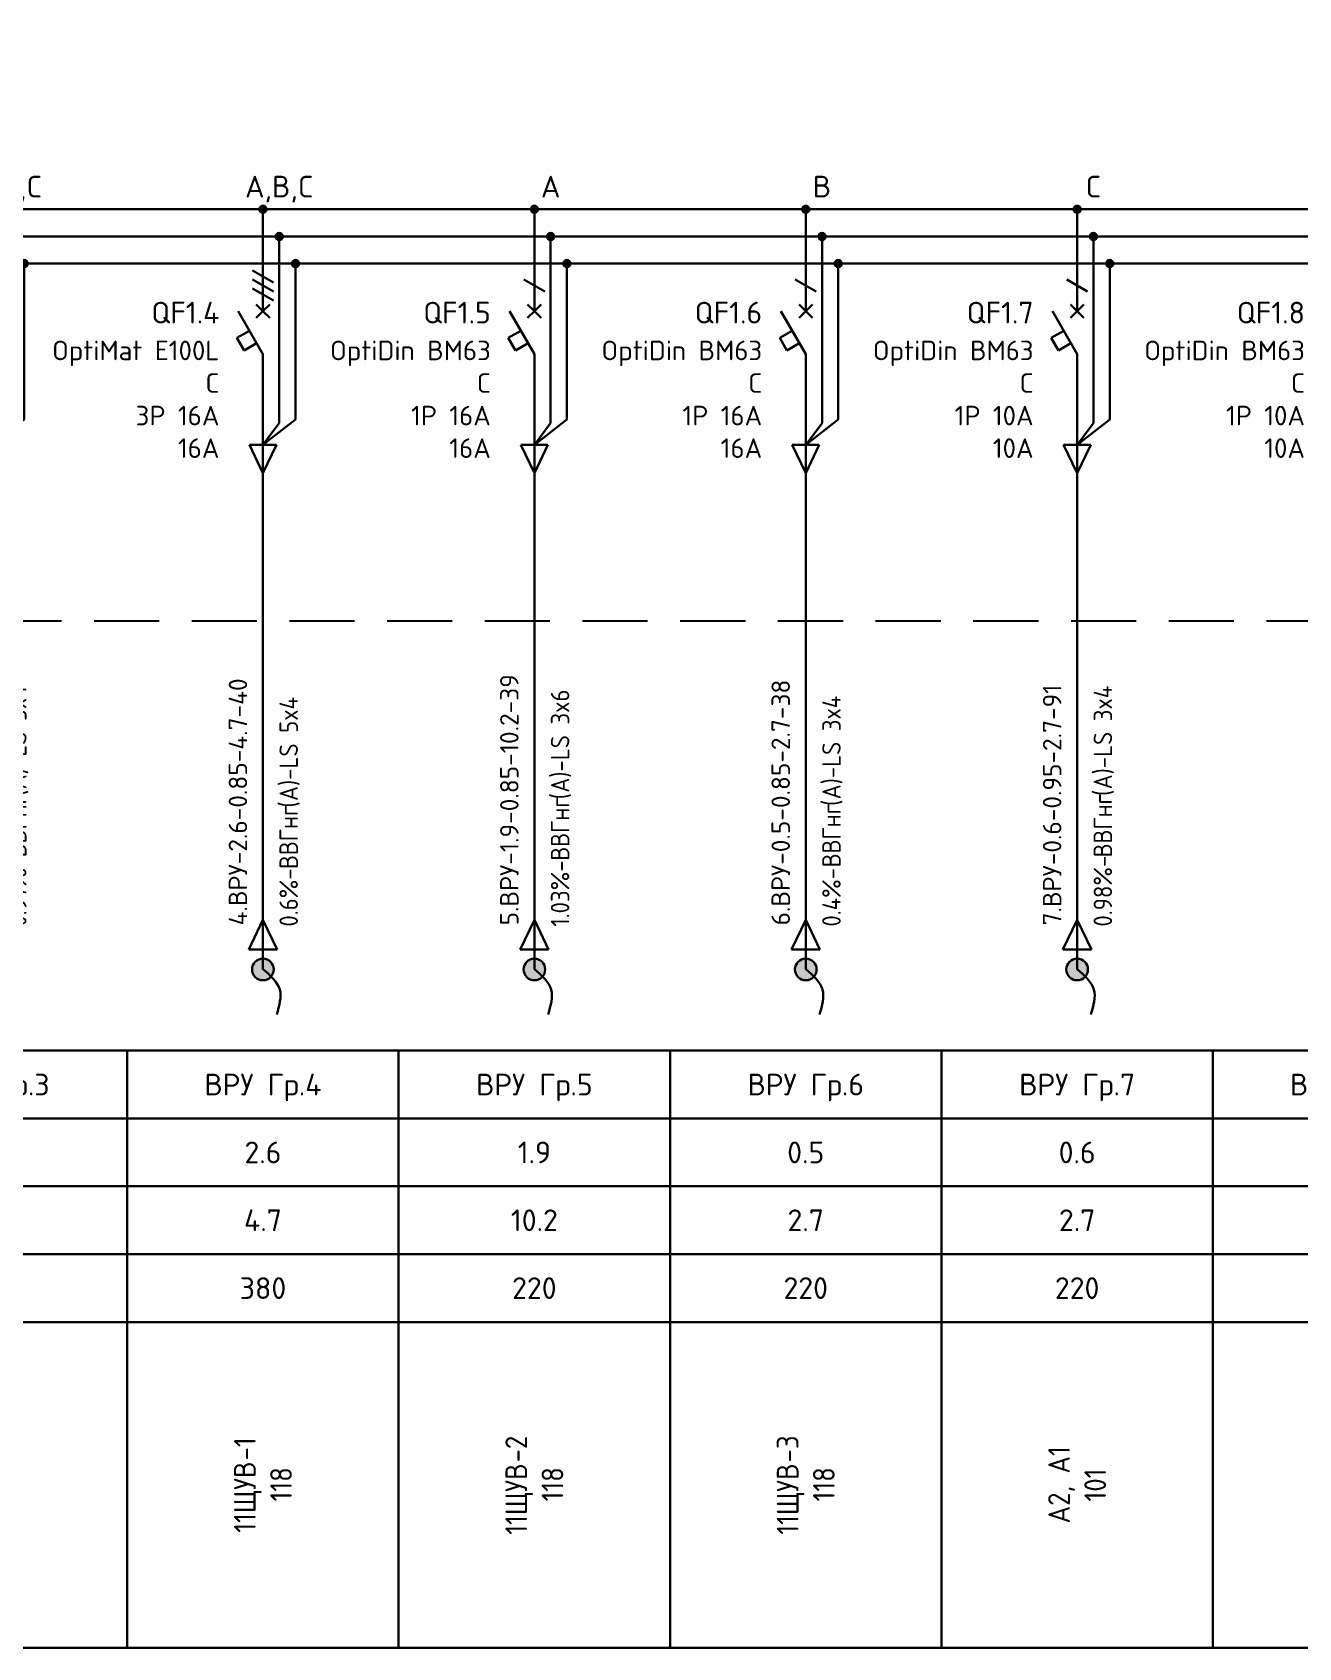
# Model space of a CAD drawing. Header units: millimetres. Extents: x -4379 to 694, y -18291 to 2656.
# Drawn here: x -2896.2 to -2779.5, y -549.3 to -400.5 of the extents above; entities that cross this region are included whole.
import ezdxf
from ezdxf.enums import TextEntityAlignment as Align

# ---------------------------------------------------------------- set-up
doc = ezdxf.new("R2010")
doc.units = ezdxf.units.MM
doc.linetypes.add('ACAD_ISO016W100', pattern=[9, 6, -3])
for name, color, linetype, lineweight in [('EL_TX', 7, 'Continuous', 25), ('ЭС АВ', 7, 'Continuous', 18), ('ЭС рамка', 7, 'Continuous', 18)]:
    doc.layers.add(name, color=color, linetype=linetype, lineweight=lineweight)
for name, color, linetype in [('Автомат защитный', 7, 'Continuous'), ('Принципиальная схема КТП -для ОДНОЛИНЕЙКИ', 7, 'Continuous'), ('ПРОВОДНИКИ', 7, 'Continuous'), ('Секция ППУ', 7, 'Continuous')]:
    doc.layers.add(name, color=color, linetype=linetype)
doc.styles.add('SLD_Style', font='isocpeur.ttf', dxfattribs={"width": 0.9})

# ---------------------------------------------------------------- blocks, each defined once
blk = doc.blocks.new('*U58')
h = blk.add_hatch(color=256)
h.dxf.hatch_style = 1
edge = h.paths.add_edge_path()
edge.add_ellipse((12.5, 132.5), major_axis=(0, 0.333), ratio=1, start_angle=0, end_angle=360)
h = blk.add_hatch(color=256)
h.dxf.hatch_style = 1
edge = h.paths.add_edge_path()
edge.add_ellipse((14, 130), major_axis=(0, 0.333), ratio=1, start_angle=0, end_angle=360)
h = blk.add_hatch(color=256)
h.dxf.hatch_style = 1
edge = h.paths.add_edge_path()
edge.add_ellipse((15.5, 127.5), major_axis=(0, 0.333), ratio=1, start_angle=0, end_angle=360)
at = {"lineweight": 30}
for p, q in [((14, 129.67), (14, 123.11)), ((15.5, 127.17), (15.5, 113.13)), ((14, 123.11), (14, 112.8)), ((0, 55), (25, 55)), ((0, 55), (0, 0)), ((25, 55), (25, 0)), ((0, 48.75), (25, 48.75)), ((0, 42.5), (25, 42.5)), ((0, 36.25), (25, 36.25))]:
    blk.add_line(p, q, dxfattribs=at)
at = {"layer": 'Автомат защитный', "lineweight": 30}
for p, q in [((12.5, 123.11), (12.5, 132.17)), ((11.54, 126.87), (13.46, 125.76)), ((11.54, 126.04), (13.46, 124.93)), ((11.54, 125.2), (13.46, 124.09)), ((12.5, 119.17), (10.22, 123.11)), ((10.1, 120.66), (11.26, 121.32)), ((10.77, 119.5), (10.1, 120.66)), ((11.92, 120.17), (10.77, 119.5)), ((12.5, 108.54), (12.5, 119.17))]:
    blk.add_line(p, q, dxfattribs=at)
blk.add_ellipse((12.5, 132.5), major_axis=(0, 0.333), ratio=1, start_param=-1.570796, end_param=4.712389, dxfattribs=at)
at = {"layer": 'Принципиальная схема КТП -для ОДНОЛИНЕЙКИ', "lineweight": 30}
for p, q in [((12.5, 108.54), (12.5, 99.73)), ((11.19, 64.32), (12.5, 67.06)), ((12.5, 67.06), (13.81, 64.32)), ((13.81, 64.32), (11.19, 64.32)), ((12.5, 64.32), (12.5, 62.5))]:
    blk.add_line(p, q, dxfattribs=at)
at = {"layer": 'ПРОВОДНИКИ', "lineweight": 30}
for p, q in [((12.5, 110.81), (15.5, 113.13)), ((12.5, 110.81), (14, 112.8)), ((13.75, 110.81), (11.25, 110.81)), ((11.25, 110.81), (12.5, 108.2)), ((12.5, 108.2), (13.75, 110.81)), ((11.19, 64.31), (12.5, 67.06)), ((12.5, 67.06), (13.81, 64.31)), ((13.81, 64.31), (11.19, 64.31))]:
    blk.add_line(p, q, dxfattribs=at)
at = {"layer": 'ПРОВОДНИКИ', "lineweight": 30, "ltscale": 100}
blk.add_line((12.5, 99.73), (12.5, 64.32), dxfattribs=at)
at = {"layer": 'ПРОВОДНИКИ', "color": 7, "linetype": 'Continuous', "lineweight": 30}
for centre in [(14, 130), (15.5, 127.5), (15.5, 127.5)]:
    blk.add_ellipse(centre, major_axis=(0, 0.333), ratio=1, start_param=-1.570796, end_param=4.712389, dxfattribs=at)
at = {"layer": 'ЭС АВ', "color": 7, "lineweight": 30}
for q in [(11.88, 123.74), (13.12, 123.74), (11.88, 122.49), (13.12, 122.49)]:
    blk.add_line((12.5, 123.11), q, dxfattribs=at)
at = {"layer": 'ЭС рамка', "color": 7, "linetype": 'Continuous', "lineweight": 30}
for p, q in [((0, 132.5), (12.17, 132.5)), ((12.83, 132.5), (25, 132.5))]:
    blk.add_line(p, q, dxfattribs=at)
at = {"layer": 'ЭС рамка', "color": 5, "linetype": 'Continuous', "lineweight": 30}
for p, q in [((0, 130), (13.67, 130)), ((14.33, 130), (25, 130))]:
    blk.add_line(p, q, dxfattribs=at)
at = {"layer": 'ЭС рамка', "color": 94, "linetype": 'Continuous', "lineweight": 30}
for p, q in [((0, 127.5), (15.17, 127.5)), ((15.83, 127.5), (25, 127.5))]:
    blk.add_line(p, q, dxfattribs=at)
at = {"layer": 'ЭС рамка', "lineweight": 30}
for p, q in [((25, 30), (0, 30)), ((25, 0), (0, 0))]:
    blk.add_line(p, q, dxfattribs=at)
at = {"style": 'SLD_Style'}
for tag, p in [('LABEL', (12.5, 51.88)), ('INSTALLEDPOWER', (12.5, 45.63)), ('CURRENT', (12.5, 39.37)), ('VOLTAGE', (12.5, 33.13))]:
    blk.add_attdef(tag, text='', height=2, dxfattribs=at).set_placement(p, align=Align.MIDDLE_CENTER)
blk.add_attdef('TEXT', text='', height=2, rotation=90, dxfattribs=at).set_placement((12.5, 15), align=Align.MIDDLE_CENTER)
at = {"layer": 'Автомат защитный', "style": 'SLD_Style'}
blk.add_attdef('PHASE', text='', height=2, dxfattribs=at).set_placement((14, 134.59), align=Align.MIDDLE_CENTER)
for tag, height, p in [('NUMBER', 2, (8.49, 122.99)), ('SWITCHTYPE', 1.8, (8.49, 119.5)), ('SWITCHRELEASE', 1.8, (8.49, 116.5)), ('SWITCHNOMINALCURRENT', 1.8, (8.49, 113.5)), ('SWITCHRELEASECURRENT', 1.8, (8.49, 110.5)), ('RCDTYPE', 1.8, (8.49, 107.5)), ('RCDSETPOINT', 1.8, (8.49, 104.5))]:
    blk.add_attdef(tag, text='', height=height, dxfattribs=at).set_placement(p, align=Align.MIDDLE_RIGHT)
blk.add_attdef('LINE_A', text='', height=1.7, rotation=90, dxfattribs=at).set_placement((10.19, 65.45), align=Align.MIDDLE_LEFT)
blk.add_attdef('LINE_B', text='', height=1.7, rotation=90, dxfattribs=at).set_placement((13.85, 65.45), align=Align.TOP_LEFT)
blk = doc.blocks.new('*U21')
at = {"linetype": 'ByBlock', "lineweight": 30}
h = blk.add_hatch(color=256, dxfattribs=at)
h.paths.add_polyline_path([(-0.4, 0.9, -0.414214), (0.92, 0.37), (0, -0.02)])
h.paths.add_polyline_path([(0.92, 0.37, -0.101228), (1, -0.02, -0.30039), (0.39, -0.94), (0, -0.02)])
h.paths.add_polyline_path([(-0.4, 0.9), (0.39, -0.94, -0.538), (-1, -0.02, -0.30039)])
blk.add_circle((0, -0.02), 1, dxfattribs=at)
blk.add_spline([(0, 0), (1.55, -1.88), (1.27, -4.16)], degree=3, dxfattribs=at)
blk = doc.blocks.new('*U57')
h = blk.add_hatch(color=256)
h.dxf.hatch_style = 1
edge = h.paths.add_edge_path()
edge.add_ellipse((12.5, 132.5), major_axis=(0, 0.333), ratio=1, start_angle=0, end_angle=360)
h = blk.add_hatch(color=256)
h.dxf.hatch_style = 1
edge = h.paths.add_edge_path()
edge.add_ellipse((14, 130), major_axis=(0, 0.333), ratio=1, start_angle=0, end_angle=360)
h = blk.add_hatch(color=256)
h.dxf.hatch_style = 1
edge = h.paths.add_edge_path()
edge.add_ellipse((15.5, 127.5), major_axis=(0, 0.333), ratio=1, start_angle=0, end_angle=360)
at = {"lineweight": 30}
for p, q in [((14, 129.67), (14, 123.11)), ((15.5, 127.17), (15.5, 113.13)), ((14, 123.11), (14, 112.8)), ((0, 55), (25, 55)), ((0, 55), (0, 0)), ((25, 55), (25, 0)), ((0, 48.75), (25, 48.75)), ((0, 42.5), (25, 42.5)), ((0, 36.25), (25, 36.25))]:
    blk.add_line(p, q, dxfattribs=at)
at = {"layer": 'Автомат защитный', "lineweight": 30}
for p, q in [((12.5, 123.11), (12.5, 132.17)), ((11.54, 126.04), (13.46, 124.93)), ((12.5, 119.17), (10.22, 123.11)), ((10.1, 120.66), (11.26, 121.32)), ((10.77, 119.5), (10.1, 120.66)), ((11.92, 120.17), (10.77, 119.5)), ((12.5, 108.54), (12.5, 119.17))]:
    blk.add_line(p, q, dxfattribs=at)
blk.add_ellipse((12.5, 132.5), major_axis=(0, 0.333), ratio=1, start_param=-1.570796, end_param=4.712389, dxfattribs=at)
at = {"layer": 'Принципиальная схема КТП -для ОДНОЛИНЕЙКИ', "lineweight": 30}
for p, q in [((12.5, 108.54), (12.5, 99.73)), ((11.19, 64.32), (12.5, 67.06)), ((12.5, 67.06), (13.81, 64.32)), ((13.81, 64.32), (11.19, 64.32)), ((12.5, 64.32), (12.5, 62.5))]:
    blk.add_line(p, q, dxfattribs=at)
at = {"layer": 'ПРОВОДНИКИ', "lineweight": 30}
for p, q in [((12.5, 110.81), (15.5, 113.13)), ((12.5, 110.81), (14, 112.8)), ((13.75, 110.81), (11.25, 110.81)), ((11.25, 110.81), (12.5, 108.2)), ((12.5, 108.2), (13.75, 110.81)), ((11.19, 64.31), (12.5, 67.06)), ((12.5, 67.06), (13.81, 64.31)), ((13.81, 64.31), (11.19, 64.31))]:
    blk.add_line(p, q, dxfattribs=at)
at = {"layer": 'ПРОВОДНИКИ', "lineweight": 30, "ltscale": 100}
blk.add_line((12.5, 99.73), (12.5, 64.32), dxfattribs=at)
at = {"layer": 'ПРОВОДНИКИ', "color": 7, "linetype": 'Continuous', "lineweight": 30}
for centre in [(14, 130), (15.5, 127.5), (15.5, 127.5)]:
    blk.add_ellipse(centre, major_axis=(0, 0.333), ratio=1, start_param=-1.570796, end_param=4.712389, dxfattribs=at)
at = {"layer": 'ЭС АВ', "color": 7, "lineweight": 30}
for q in [(11.88, 123.74), (13.12, 123.74), (11.88, 122.49), (13.12, 122.49)]:
    blk.add_line((12.5, 123.11), q, dxfattribs=at)
at = {"layer": 'ЭС рамка', "color": 7, "linetype": 'Continuous', "lineweight": 30}
for p, q in [((0, 132.5), (12.17, 132.5)), ((12.83, 132.5), (25, 132.5))]:
    blk.add_line(p, q, dxfattribs=at)
at = {"layer": 'ЭС рамка', "color": 5, "linetype": 'Continuous', "lineweight": 30}
for p, q in [((0, 130), (13.67, 130)), ((14.33, 130), (25, 130))]:
    blk.add_line(p, q, dxfattribs=at)
at = {"layer": 'ЭС рамка', "color": 94, "linetype": 'Continuous', "lineweight": 30}
for p, q in [((0, 127.5), (15.17, 127.5)), ((15.83, 127.5), (25, 127.5))]:
    blk.add_line(p, q, dxfattribs=at)
at = {"layer": 'ЭС рамка', "lineweight": 30}
for p, q in [((25, 30), (0, 30)), ((25, 0), (0, 0))]:
    blk.add_line(p, q, dxfattribs=at)
at = {"style": 'SLD_Style'}
for tag, p in [('LABEL', (12.5, 51.88)), ('INSTALLEDPOWER', (12.5, 45.63)), ('CURRENT', (12.5, 39.37)), ('VOLTAGE', (12.5, 33.13))]:
    blk.add_attdef(tag, text='', height=2, dxfattribs=at).set_placement(p, align=Align.MIDDLE_CENTER)
blk.add_attdef('TEXT', text='', height=2, rotation=90, dxfattribs=at).set_placement((12.5, 15), align=Align.MIDDLE_CENTER)
at = {"layer": 'Автомат защитный', "style": 'SLD_Style'}
blk.add_attdef('PHASE', text='', height=2, dxfattribs=at).set_placement((14, 134.59), align=Align.MIDDLE_CENTER)
for tag, height, p in [('NUMBER', 2, (8.49, 122.99)), ('SWITCHTYPE', 1.8, (8.49, 119.5)), ('SWITCHRELEASE', 1.8, (8.49, 116.5)), ('SWITCHNOMINALCURRENT', 1.8, (8.49, 113.5)), ('SWITCHRELEASECURRENT', 1.8, (8.49, 110.5)), ('RCDTYPE', 1.8, (8.49, 107.5)), ('RCDSETPOINT', 1.8, (8.49, 104.5))]:
    blk.add_attdef(tag, text='', height=height, dxfattribs=at).set_placement(p, align=Align.MIDDLE_RIGHT)
blk.add_attdef('LINE_A', text='', height=1.7, rotation=90, dxfattribs=at).set_placement((10.19, 65.45), align=Align.MIDDLE_LEFT)
blk.add_attdef('LINE_B', text='', height=1.7, rotation=90, dxfattribs=at).set_placement((13.85, 65.45), align=Align.TOP_LEFT)

msp = doc.modelspace()

# ---------------------------------------------------------------- linework, layer by layer
at = {"layer": 'EL_TX', "color": 7, "linetype": 'ACAD_ISO016W100'}
msp.add_lwpolyline([(-2515.509, -454.76), (-2974.945, -454.76), (-2974.945, -301.584), (-2515.509, -301.584)], close=True, dxfattribs=at)

# ---------------------------------------------------------------- block references
at = {"layer": 'Секция ППУ', "lineweight": 0}
ref = msp.add_blockref('*U58', (-2912.445, -549.319, -0.006), dxfattribs=at)
ref.add_attrib('LABEL', 'ВРУ Гр.3', dxfattribs={"layer": '0', "height": 2, "style": 'SLD_Style'}).set_placement((-2899.945, -497.444, -0.006), align=Align.MIDDLE_CENTER)
ref.add_attrib('INSTALLEDPOWER', '15', dxfattribs={"layer": '0', "height": 2, "style": 'SLD_Style'}).set_placement((-2899.945, -503.694, -0.006), align=Align.MIDDLE_CENTER)
ref.add_attrib('CURRENT', '8.5', dxfattribs={"layer": '0', "height": 2, "style": 'SLD_Style'}).set_placement((-2899.945, -509.944, -0.006), align=Align.MIDDLE_CENTER)
ref.add_attrib('VOLTAGE', '380', dxfattribs={"layer": '0', "height": 2, "style": 'SLD_Style'}).set_placement((-2899.945, -516.194, -0.006), align=Align.MIDDLE_CENTER)
ref.add_attrib('LINE_A', ' 3.ВРУ-4.5-0.8-8.5-38', dxfattribs={"layer": 'Автомат защитный', "height": 1.7, "rotation": 90, "style": 'SLD_Style'}).set_placement((-2902.251, -483.868, -0.006), align=Align.MIDDLE_LEFT)
ref.add_attrib('LINE_B_001', ' 0.97%%%-', (-2896.725, -483.868, -0.006), dxfattribs={"layer": 'Автомат защитный', "height": 1.7, "rotation": 90, "style": 'SLD_Style', "width": 0.9})
ref.add_attrib('PHASE', 'A,B,C', dxfattribs={"layer": 'Автомат защитный', "height": 2, "style": 'SLD_Style'}).set_placement((-2898.445, -414.728, -0.006), align=Align.MIDDLE_CENTER)
ref.add_attrib('NUMBER', 'QF1.3', dxfattribs={"layer": 'Автомат защитный', "height": 2, "style": 'SLD_Style'}).set_placement((-2903.956, -426.332, -0.006), align=Align.MIDDLE_RIGHT)
ref.add_attrib('SWITCHTYPE', 'OptiMat E100L', dxfattribs={"layer": 'Автомат защитный', "height": 1.8, "style": 'SLD_Style'}).set_placement((-2903.956, -429.819, -0.006), align=Align.MIDDLE_RIGHT)
ref.add_attrib('SWITCHRELEASE', 'C', dxfattribs={"layer": 'Автомат защитный', "height": 1.8, "style": 'SLD_Style'}).set_placement((-2903.956, -432.819, -0.006), align=Align.MIDDLE_RIGHT)
ref.add_attrib('SWITCHNOMINALCURRENT', '3Р 16А', dxfattribs={"layer": 'Автомат защитный', "height": 1.8, "style": 'SLD_Style'}).set_placement((-2903.956, -435.819, -0.006), align=Align.MIDDLE_RIGHT)
ref.add_attrib('SWITCHRELEASECURRENT', '16А', dxfattribs={"layer": 'Автомат защитный', "height": 1.8, "style": 'SLD_Style'}).set_placement((-2903.956, -438.819, -0.006), align=Align.MIDDLE_RIGHT)
ref.add_attrib('TEXT_001', 'ШУ компрессорами', (-2900.612, -544.759, -0.006), dxfattribs={"layer": '0', "height": 2, "rotation": 90, "style": 'SLD_Style', "width": 0.9})
ref.add_attrib('LINE_B_002', 'ВВГнг', (-2896.725, -476.524, -0.006), dxfattribs={"layer": 'Автомат защитный', "height": 1.7, "rotation": 90, "style": 'SLD_Style', "width": 0.9})
ref.add_attrib('LINE_B_003', '(', (-2896.725, -470.863, -0.006), dxfattribs={"layer": 'Автомат защитный', "height": 1.7, "rotation": 90, "style": 'SLD_Style', "width": 0.9})
ref.add_attrib('LINE_B_004', 'А', (-2896.725, -470.251, -0.006), dxfattribs={"layer": 'Автомат защитный', "height": 1.7, "rotation": 90, "style": 'SLD_Style', "width": 0.9})
ref.add_attrib('LINE_B_005', ')-LS 5x4', (-2896.725, -468.874, -0.006), dxfattribs={"layer": 'Автомат защитный', "height": 1.7, "rotation": 90, "style": 'SLD_Style', "width": 0.9})
ref.add_attrib('TEXT_002', '116', (-2897.278, -535.849, -0.006), dxfattribs={"layer": '0', "height": 2, "rotation": 90, "style": 'SLD_Style', "width": 0.9})
ref = msp.add_blockref('*U58', (-2887.445, -549.319, -0.006), dxfattribs=at)
ref.add_attrib('LABEL', 'ВРУ Гр.4', dxfattribs={"layer": '0', "height": 2, "style": 'SLD_Style'}).set_placement((-2874.945, -497.444, -0.006), align=Align.MIDDLE_CENTER)
ref.add_attrib('INSTALLEDPOWER', '2.6', dxfattribs={"layer": '0', "height": 2, "style": 'SLD_Style'}).set_placement((-2874.945, -503.694, -0.006), align=Align.MIDDLE_CENTER)
ref.add_attrib('CURRENT', '4.7', dxfattribs={"layer": '0', "height": 2, "style": 'SLD_Style'}).set_placement((-2874.945, -509.944, -0.006), align=Align.MIDDLE_CENTER)
ref.add_attrib('VOLTAGE', '380', dxfattribs={"layer": '0', "height": 2, "style": 'SLD_Style'}).set_placement((-2874.945, -516.194, -0.006), align=Align.MIDDLE_CENTER)
ref.add_attrib('LINE_A', ' 4.ВРУ-2.6-0.85-4.7-40', dxfattribs={"layer": 'Автомат защитный', "height": 1.7, "rotation": 90, "style": 'SLD_Style'}).set_placement((-2877.251, -483.868, -0.006), align=Align.MIDDLE_LEFT)
ref.add_attrib('LINE_B_001', ' 0.6%%%-', (-2871.725, -483.868, -0.006), dxfattribs={"layer": 'Автомат защитный', "height": 1.7, "rotation": 90, "style": 'SLD_Style', "width": 0.9})
ref.add_attrib('PHASE', 'A,B,C', dxfattribs={"layer": 'Автомат защитный', "height": 2, "style": 'SLD_Style'}).set_placement((-2873.445, -414.728, -0.006), align=Align.MIDDLE_CENTER)
ref.add_attrib('NUMBER', 'QF1.4', dxfattribs={"layer": 'Автомат защитный', "height": 2, "style": 'SLD_Style'}).set_placement((-2878.956, -426.332, -0.006), align=Align.MIDDLE_RIGHT)
ref.add_attrib('SWITCHTYPE', 'OptiMat E100L', dxfattribs={"layer": 'Автомат защитный', "height": 1.8, "style": 'SLD_Style'}).set_placement((-2878.956, -429.819, -0.006), align=Align.MIDDLE_RIGHT)
ref.add_attrib('SWITCHRELEASE', 'C', dxfattribs={"layer": 'Автомат защитный', "height": 1.8, "style": 'SLD_Style'}).set_placement((-2878.956, -432.819, -0.006), align=Align.MIDDLE_RIGHT)
ref.add_attrib('SWITCHNOMINALCURRENT', '3Р 16А', dxfattribs={"layer": 'Автомат защитный', "height": 1.8, "style": 'SLD_Style'}).set_placement((-2878.956, -435.819, -0.006), align=Align.MIDDLE_RIGHT)
ref.add_attrib('SWITCHRELEASECURRENT', '16А', dxfattribs={"layer": 'Автомат защитный', "height": 1.8, "style": 'SLD_Style'}).set_placement((-2878.956, -438.819, -0.006), align=Align.MIDDLE_RIGHT)
ref.add_attrib('TEXT_001', '11', (-2875.612, -538.729, -0.006), dxfattribs={"layer": '0', "height": 2, "rotation": 90, "style": 'SLD_Style', "width": 0.9})
ref.add_attrib('LINE_B_002', 'ВВГнг', (-2871.725, -477.595, -0.006), dxfattribs={"layer": 'Автомат защитный', "height": 1.7, "rotation": 90, "style": 'SLD_Style', "width": 0.9})
ref.add_attrib('LINE_B_003', '(', (-2871.725, -471.934, -0.006), dxfattribs={"layer": 'Автомат защитный', "height": 1.7, "rotation": 90, "style": 'SLD_Style', "width": 0.9})
ref.add_attrib('LINE_B_004', 'А', (-2871.725, -471.322, -0.006), dxfattribs={"layer": 'Автомат защитный', "height": 1.7, "rotation": 90, "style": 'SLD_Style', "width": 0.9})
ref.add_attrib('LINE_B_005', ')-LS 5x4', (-2871.725, -469.945, -0.006), dxfattribs={"layer": 'Автомат защитный', "height": 1.7, "rotation": 90, "style": 'SLD_Style', "width": 0.9})
ref.add_attrib('TEXT_002', 'ЩУВ', (-2875.612, -536.929, -0.006), dxfattribs={"layer": '0', "height": 2, "rotation": 90, "style": 'SLD_Style', "width": 0.9})
ref.add_attrib('TEXT_003', '-1', (-2875.612, -532.069, -0.006), dxfattribs={"layer": '0', "height": 2, "rotation": 90, "style": 'SLD_Style', "width": 0.9})
ref.add_attrib('TEXT_004', '118', (-2872.278, -535.849, -0.006), dxfattribs={"layer": '0', "height": 2, "rotation": 90, "style": 'SLD_Style', "width": 0.9})
ref = msp.add_blockref('*U57', (-2862.445, -549.319, -0.006), dxfattribs=at)
ref.add_attrib('LABEL', 'ВРУ Гр.5', dxfattribs={"layer": '0', "height": 2, "style": 'SLD_Style'}).set_placement((-2849.945, -497.444, -0.006), align=Align.MIDDLE_CENTER)
ref.add_attrib('INSTALLEDPOWER', '1.9', dxfattribs={"layer": '0', "height": 2, "style": 'SLD_Style'}).set_placement((-2849.945, -503.694, -0.006), align=Align.MIDDLE_CENTER)
ref.add_attrib('CURRENT', '10.2', dxfattribs={"layer": '0', "height": 2, "style": 'SLD_Style'}).set_placement((-2849.945, -509.944, -0.006), align=Align.MIDDLE_CENTER)
ref.add_attrib('VOLTAGE', '220', dxfattribs={"layer": '0', "height": 2, "style": 'SLD_Style'}).set_placement((-2849.945, -516.194, -0.006), align=Align.MIDDLE_CENTER)
ref.add_attrib('LINE_A', ' 5.ВРУ-1.9-0.85-10.2-39', dxfattribs={"layer": 'Автомат защитный', "height": 1.7, "rotation": 90, "style": 'SLD_Style'}).set_placement((-2852.251, -483.868, -0.006), align=Align.MIDDLE_LEFT)
ref.add_attrib('LINE_B_001', ' 1.03%%%-', (-2846.725, -483.868, -0.006), dxfattribs={"layer": 'Автомат защитный', "height": 1.7, "rotation": 90, "style": 'SLD_Style', "width": 0.9})
ref.add_attrib('PHASE', 'A', dxfattribs={"layer": 'Автомат защитный', "height": 2, "style": 'SLD_Style'}).set_placement((-2848.445, -414.728, -0.006), align=Align.MIDDLE_CENTER)
ref.add_attrib('NUMBER', 'QF1.5', dxfattribs={"layer": 'Автомат защитный', "height": 2, "style": 'SLD_Style'}).set_placement((-2853.956, -426.332, -0.006), align=Align.MIDDLE_RIGHT)
ref.add_attrib('SWITCHTYPE', 'OptiDin BM63', dxfattribs={"layer": 'Автомат защитный', "height": 1.8, "style": 'SLD_Style'}).set_placement((-2853.956, -429.819, -0.006), align=Align.MIDDLE_RIGHT)
ref.add_attrib('SWITCHRELEASE', 'C', dxfattribs={"layer": 'Автомат защитный', "height": 1.8, "style": 'SLD_Style'}).set_placement((-2853.956, -432.819, -0.006), align=Align.MIDDLE_RIGHT)
ref.add_attrib('SWITCHNOMINALCURRENT', '1Р 16А', dxfattribs={"layer": 'Автомат защитный', "height": 1.8, "style": 'SLD_Style'}).set_placement((-2853.956, -435.819, -0.006), align=Align.MIDDLE_RIGHT)
ref.add_attrib('SWITCHRELEASECURRENT', '16А', dxfattribs={"layer": 'Автомат защитный', "height": 1.8, "style": 'SLD_Style'}).set_placement((-2853.956, -438.819, -0.006), align=Align.MIDDLE_RIGHT)
ref.add_attrib('TEXT_001', '11', (-2850.612, -538.909, -0.006), dxfattribs={"layer": '0', "height": 2, "rotation": 90, "style": 'SLD_Style', "width": 0.9})
ref.add_attrib('LINE_B_002', 'ВВГнг', (-2846.725, -476.83, -0.006), dxfattribs={"layer": 'Автомат защитный', "height": 1.7, "rotation": 90, "style": 'SLD_Style', "width": 0.9})
ref.add_attrib('LINE_B_003', '(', (-2846.725, -471.169, -0.006), dxfattribs={"layer": 'Автомат защитный', "height": 1.7, "rotation": 90, "style": 'SLD_Style', "width": 0.9})
ref.add_attrib('LINE_B_004', 'А', (-2846.725, -470.557, -0.006), dxfattribs={"layer": 'Автомат защитный', "height": 1.7, "rotation": 90, "style": 'SLD_Style', "width": 0.9})
ref.add_attrib('LINE_B_005', ')-LS 3x6', (-2846.725, -469.18, -0.006), dxfattribs={"layer": 'Автомат защитный', "height": 1.7, "rotation": 90, "style": 'SLD_Style', "width": 0.9})
ref.add_attrib('TEXT_002', 'ЩУВ', (-2850.612, -537.109, -0.006), dxfattribs={"layer": '0', "height": 2, "rotation": 90, "style": 'SLD_Style', "width": 0.9})
ref.add_attrib('TEXT_003', '-2', (-2850.612, -532.249, -0.006), dxfattribs={"layer": '0', "height": 2, "rotation": 90, "style": 'SLD_Style', "width": 0.9})
ref.add_attrib('TEXT_004', '118', (-2847.278, -535.849, -0.006), dxfattribs={"layer": '0', "height": 2, "rotation": 90, "style": 'SLD_Style', "width": 0.9})
ref = msp.add_blockref('*U57', (-2837.445, -549.319, -0.006), dxfattribs=at)
ref.add_attrib('LABEL', 'ВРУ Гр.6', dxfattribs={"layer": '0', "height": 2, "style": 'SLD_Style'}).set_placement((-2824.945, -497.444, -0.006), align=Align.MIDDLE_CENTER)
ref.add_attrib('INSTALLEDPOWER', '0.5', dxfattribs={"layer": '0', "height": 2, "style": 'SLD_Style'}).set_placement((-2824.945, -503.694, -0.006), align=Align.MIDDLE_CENTER)
ref.add_attrib('CURRENT', '2.7', dxfattribs={"layer": '0', "height": 2, "style": 'SLD_Style'}).set_placement((-2824.945, -509.944, -0.006), align=Align.MIDDLE_CENTER)
ref.add_attrib('VOLTAGE', '220', dxfattribs={"layer": '0', "height": 2, "style": 'SLD_Style'}).set_placement((-2824.945, -516.194, -0.006), align=Align.MIDDLE_CENTER)
ref.add_attrib('LINE_A', ' 6.ВРУ-0.5-0.85-2.7-38', dxfattribs={"layer": 'Автомат защитный', "height": 1.7, "rotation": 90, "style": 'SLD_Style'}).set_placement((-2827.251, -483.868, -0.006), align=Align.MIDDLE_LEFT)
ref.add_attrib('LINE_B_001', ' 0.4%%%-', (-2821.725, -483.868, -0.006), dxfattribs={"layer": 'Автомат защитный', "height": 1.7, "rotation": 90, "style": 'SLD_Style', "width": 0.9})
ref.add_attrib('PHASE', 'B', dxfattribs={"layer": 'Автомат защитный', "height": 2, "style": 'SLD_Style'}).set_placement((-2823.445, -414.728, -0.006), align=Align.MIDDLE_CENTER)
ref.add_attrib('NUMBER', 'QF1.6', dxfattribs={"layer": 'Автомат защитный', "height": 2, "style": 'SLD_Style'}).set_placement((-2828.956, -426.332, -0.006), align=Align.MIDDLE_RIGHT)
ref.add_attrib('SWITCHTYPE', 'OptiDin BM63', dxfattribs={"layer": 'Автомат защитный', "height": 1.8, "style": 'SLD_Style'}).set_placement((-2828.956, -429.819, -0.006), align=Align.MIDDLE_RIGHT)
ref.add_attrib('SWITCHRELEASE', 'C', dxfattribs={"layer": 'Автомат защитный', "height": 1.8, "style": 'SLD_Style'}).set_placement((-2828.956, -432.819, -0.006), align=Align.MIDDLE_RIGHT)
ref.add_attrib('SWITCHNOMINALCURRENT', '1Р 16А', dxfattribs={"layer": 'Автомат защитный', "height": 1.8, "style": 'SLD_Style'}).set_placement((-2828.956, -435.819, -0.006), align=Align.MIDDLE_RIGHT)
ref.add_attrib('SWITCHRELEASECURRENT', '16А', dxfattribs={"layer": 'Автомат защитный', "height": 1.8, "style": 'SLD_Style'}).set_placement((-2828.956, -438.819, -0.006), align=Align.MIDDLE_RIGHT)
ref.add_attrib('TEXT_001', '11', (-2825.612, -538.909, -0.006), dxfattribs={"layer": '0', "height": 2, "rotation": 90, "style": 'SLD_Style', "width": 0.9})
ref.add_attrib('LINE_B_002', 'ВВГнг', (-2821.725, -477.442, -0.006), dxfattribs={"layer": 'Автомат защитный', "height": 1.7, "rotation": 90, "style": 'SLD_Style', "width": 0.9})
ref.add_attrib('LINE_B_003', '(', (-2821.725, -471.781, -0.006), dxfattribs={"layer": 'Автомат защитный', "height": 1.7, "rotation": 90, "style": 'SLD_Style', "width": 0.9})
ref.add_attrib('LINE_B_004', 'А', (-2821.725, -471.169, -0.006), dxfattribs={"layer": 'Автомат защитный', "height": 1.7, "rotation": 90, "style": 'SLD_Style', "width": 0.9})
ref.add_attrib('LINE_B_005', ')-LS 3x4', (-2821.725, -469.792, -0.006), dxfattribs={"layer": 'Автомат защитный', "height": 1.7, "rotation": 90, "style": 'SLD_Style', "width": 0.9})
ref.add_attrib('TEXT_002', 'ЩУВ', (-2825.612, -537.109, -0.006), dxfattribs={"layer": '0', "height": 2, "rotation": 90, "style": 'SLD_Style', "width": 0.9})
ref.add_attrib('TEXT_003', '-3', (-2825.612, -532.249, -0.006), dxfattribs={"layer": '0', "height": 2, "rotation": 90, "style": 'SLD_Style', "width": 0.9})
ref.add_attrib('TEXT_004', '118', (-2822.278, -535.849, -0.006), dxfattribs={"layer": '0', "height": 2, "rotation": 90, "style": 'SLD_Style', "width": 0.9})
ref = msp.add_blockref('*U57', (-2812.445, -549.319, -0.006), dxfattribs=at)
ref.add_attrib('LABEL', 'ВРУ Гр.7', dxfattribs={"layer": '0', "height": 2, "style": 'SLD_Style'}).set_placement((-2799.945, -497.444, -0.006), align=Align.MIDDLE_CENTER)
ref.add_attrib('INSTALLEDPOWER', '0.6', dxfattribs={"layer": '0', "height": 2, "style": 'SLD_Style'}).set_placement((-2799.945, -503.694, -0.006), align=Align.MIDDLE_CENTER)
ref.add_attrib('CURRENT', '2.7', dxfattribs={"layer": '0', "height": 2, "style": 'SLD_Style'}).set_placement((-2799.945, -509.944, -0.006), align=Align.MIDDLE_CENTER)
ref.add_attrib('VOLTAGE', '220', dxfattribs={"layer": '0', "height": 2, "style": 'SLD_Style'}).set_placement((-2799.945, -516.194, -0.006), align=Align.MIDDLE_CENTER)
ref.add_attrib('LINE_A', ' 7.ВРУ-0.6-0.95-2.7-91', dxfattribs={"layer": 'Автомат защитный', "height": 1.7, "rotation": 90, "style": 'SLD_Style'}).set_placement((-2802.251, -483.868, -0.006), align=Align.MIDDLE_LEFT)
ref.add_attrib('LINE_B_001', ' 0.98%%%-', (-2796.725, -483.868, -0.006), dxfattribs={"layer": 'Автомат защитный', "height": 1.7, "rotation": 90, "style": 'SLD_Style', "width": 0.9})
ref.add_attrib('PHASE', 'C', dxfattribs={"layer": 'Автомат защитный', "height": 2, "style": 'SLD_Style'}).set_placement((-2798.445, -414.728, -0.006), align=Align.MIDDLE_CENTER)
ref.add_attrib('NUMBER', 'QF1.7', dxfattribs={"layer": 'Автомат защитный', "height": 2, "style": 'SLD_Style'}).set_placement((-2803.956, -426.332, -0.006), align=Align.MIDDLE_RIGHT)
ref.add_attrib('SWITCHTYPE', 'OptiDin BM63', dxfattribs={"layer": 'Автомат защитный', "height": 1.8, "style": 'SLD_Style'}).set_placement((-2803.956, -429.819, -0.006), align=Align.MIDDLE_RIGHT)
ref.add_attrib('SWITCHRELEASE', 'C', dxfattribs={"layer": 'Автомат защитный', "height": 1.8, "style": 'SLD_Style'}).set_placement((-2803.956, -432.819, -0.006), align=Align.MIDDLE_RIGHT)
ref.add_attrib('SWITCHNOMINALCURRENT', '1Р 10А', dxfattribs={"layer": 'Автомат защитный', "height": 1.8, "style": 'SLD_Style'}).set_placement((-2803.956, -435.819, -0.006), align=Align.MIDDLE_RIGHT)
ref.add_attrib('SWITCHRELEASECURRENT', '10А', dxfattribs={"layer": 'Автомат защитный', "height": 1.8, "style": 'SLD_Style'}).set_placement((-2803.956, -438.819, -0.006), align=Align.MIDDLE_RIGHT)
ref.add_attrib('TEXT_001', 'А', (-2800.612, -537.874, -0.006), dxfattribs={"layer": '0', "height": 2, "rotation": 90, "style": 'SLD_Style', "width": 0.9})
ref.add_attrib('LINE_B_002', 'ВВГнг', (-2796.725, -476.524, -0.006), dxfattribs={"layer": 'Автомат защитный', "height": 1.7, "rotation": 90, "style": 'SLD_Style', "width": 0.9})
ref.add_attrib('LINE_B_003', '(', (-2796.725, -470.863, -0.006), dxfattribs={"layer": 'Автомат защитный', "height": 1.7, "rotation": 90, "style": 'SLD_Style', "width": 0.9})
ref.add_attrib('LINE_B_004', 'А', (-2796.725, -470.251, -0.006), dxfattribs={"layer": 'Автомат защитный', "height": 1.7, "rotation": 90, "style": 'SLD_Style', "width": 0.9})
ref.add_attrib('LINE_B_005', ')-LS 3x4', (-2796.725, -468.874, -0.006), dxfattribs={"layer": 'Автомат защитный', "height": 1.7, "rotation": 90, "style": 'SLD_Style', "width": 0.9})
ref.add_attrib('TEXT_002', '2, ', (-2800.612, -536.254, -0.006), dxfattribs={"layer": '0', "height": 2, "rotation": 90, "style": 'SLD_Style', "width": 0.9})
ref.add_attrib('TEXT_003', 'А', (-2800.612, -533.284, -0.006), dxfattribs={"layer": '0', "height": 2, "rotation": 90, "style": 'SLD_Style', "width": 0.9})
ref.add_attrib('TEXT_004', '1', (-2800.612, -531.664, -0.006), dxfattribs={"layer": '0', "height": 2, "rotation": 90, "style": 'SLD_Style', "width": 0.9})
ref.add_attrib('TEXT_005', '101', (-2797.278, -535.849, -0.006), dxfattribs={"layer": '0', "height": 2, "rotation": 90, "style": 'SLD_Style', "width": 0.9})
ref = msp.add_blockref('*U57', (-2787.445, -549.319, -0.006), dxfattribs=at)
ref.add_attrib('LABEL', 'ВРУ Гр.8', dxfattribs={"layer": '0', "height": 2, "style": 'SLD_Style'}).set_placement((-2774.945, -497.444, -0.006), align=Align.MIDDLE_CENTER)
ref.add_attrib('INSTALLEDPOWER', '0.6', dxfattribs={"layer": '0', "height": 2, "style": 'SLD_Style'}).set_placement((-2774.945, -503.694, -0.006), align=Align.MIDDLE_CENTER)
ref.add_attrib('CURRENT', '2.7', dxfattribs={"layer": '0', "height": 2, "style": 'SLD_Style'}).set_placement((-2774.945, -509.944, -0.006), align=Align.MIDDLE_CENTER)
ref.add_attrib('VOLTAGE', '220', dxfattribs={"layer": '0', "height": 2, "style": 'SLD_Style'}).set_placement((-2774.945, -516.194, -0.006), align=Align.MIDDLE_CENTER)
ref.add_attrib('LINE_A', ' 8.ВРУ-0.6-0.95-2.7-51', dxfattribs={"layer": 'Автомат защитный', "height": 1.7, "rotation": 90, "style": 'SLD_Style'}).set_placement((-2777.251, -483.868, -0.006), align=Align.MIDDLE_LEFT)
ref.add_attrib('LINE_B_001', ' 0.51%%%-', (-2771.725, -483.868, -0.006), dxfattribs={"layer": 'Автомат защитный', "height": 1.7, "rotation": 90, "style": 'SLD_Style', "width": 0.9})
ref.add_attrib('PHASE', 'A', dxfattribs={"layer": 'Автомат защитный', "height": 2, "style": 'SLD_Style'}).set_placement((-2773.445, -414.728, -0.006), align=Align.MIDDLE_CENTER)
ref.add_attrib('NUMBER', 'QF1.8', dxfattribs={"layer": 'Автомат защитный', "height": 2, "style": 'SLD_Style'}).set_placement((-2778.956, -426.332, -0.006), align=Align.MIDDLE_RIGHT)
ref.add_attrib('SWITCHTYPE', 'OptiDin BM63', dxfattribs={"layer": 'Автомат защитный', "height": 1.8, "style": 'SLD_Style'}).set_placement((-2778.956, -429.819, -0.006), align=Align.MIDDLE_RIGHT)
ref.add_attrib('SWITCHRELEASE', 'C', dxfattribs={"layer": 'Автомат защитный', "height": 1.8, "style": 'SLD_Style'}).set_placement((-2778.956, -432.819, -0.006), align=Align.MIDDLE_RIGHT)
ref.add_attrib('SWITCHNOMINALCURRENT', '1Р 10А', dxfattribs={"layer": 'Автомат защитный', "height": 1.8, "style": 'SLD_Style'}).set_placement((-2778.956, -435.819, -0.006), align=Align.MIDDLE_RIGHT)
ref.add_attrib('SWITCHRELEASECURRENT', '10А', dxfattribs={"layer": 'Автомат защитный', "height": 1.8, "style": 'SLD_Style'}).set_placement((-2778.956, -438.819, -0.006), align=Align.MIDDLE_RIGHT)
ref.add_attrib('TEXT_001', 'А', (-2775.612, -538.144, -0.006), dxfattribs={"layer": '0', "height": 2, "rotation": 90, "style": 'SLD_Style', "width": 0.9})
ref.add_attrib('LINE_B_002', 'ВВГнг', (-2771.725, -476.83, -0.006), dxfattribs={"layer": 'Автомат защитный', "height": 1.7, "rotation": 90, "style": 'SLD_Style', "width": 0.9})
ref.add_attrib('LINE_B_003', '(', (-2771.725, -471.169, -0.006), dxfattribs={"layer": 'Автомат защитный', "height": 1.7, "rotation": 90, "style": 'SLD_Style', "width": 0.9})
ref.add_attrib('LINE_B_004', 'А', (-2771.725, -470.557, -0.006), dxfattribs={"layer": 'Автомат защитный', "height": 1.7, "rotation": 90, "style": 'SLD_Style', "width": 0.9})
ref.add_attrib('LINE_B_005', ')-LS 3x4', (-2771.725, -469.18, -0.006), dxfattribs={"layer": 'Автомат защитный', "height": 1.7, "rotation": 90, "style": 'SLD_Style', "width": 0.9})
ref.add_attrib('TEXT_002', '3, ', (-2775.612, -536.524, -0.006), dxfattribs={"layer": '0', "height": 2, "rotation": 90, "style": 'SLD_Style', "width": 0.9})
ref.add_attrib('TEXT_003', 'А', (-2775.612, -533.554, -0.006), dxfattribs={"layer": '0', "height": 2, "rotation": 90, "style": 'SLD_Style', "width": 0.9})
ref.add_attrib('TEXT_004', '4', (-2775.612, -531.934, -0.006), dxfattribs={"layer": '0', "height": 2, "rotation": 90, "style": 'SLD_Style', "width": 0.9})
ref.add_attrib('TEXT_005', '101', (-2772.278, -535.849, -0.006), dxfattribs={"layer": '0', "height": 2, "rotation": 90, "style": 'SLD_Style', "width": 0.9})
for p in [(-2874.945, -486.819, -0.006), (-2849.945, -486.819, -0.006), (-2824.945, -486.819, -0.006), (-2799.945, -486.819, -0.006)]:
    msp.add_blockref('*U21', p, dxfattribs=at)

doc.saveas('drawing.dxf')
